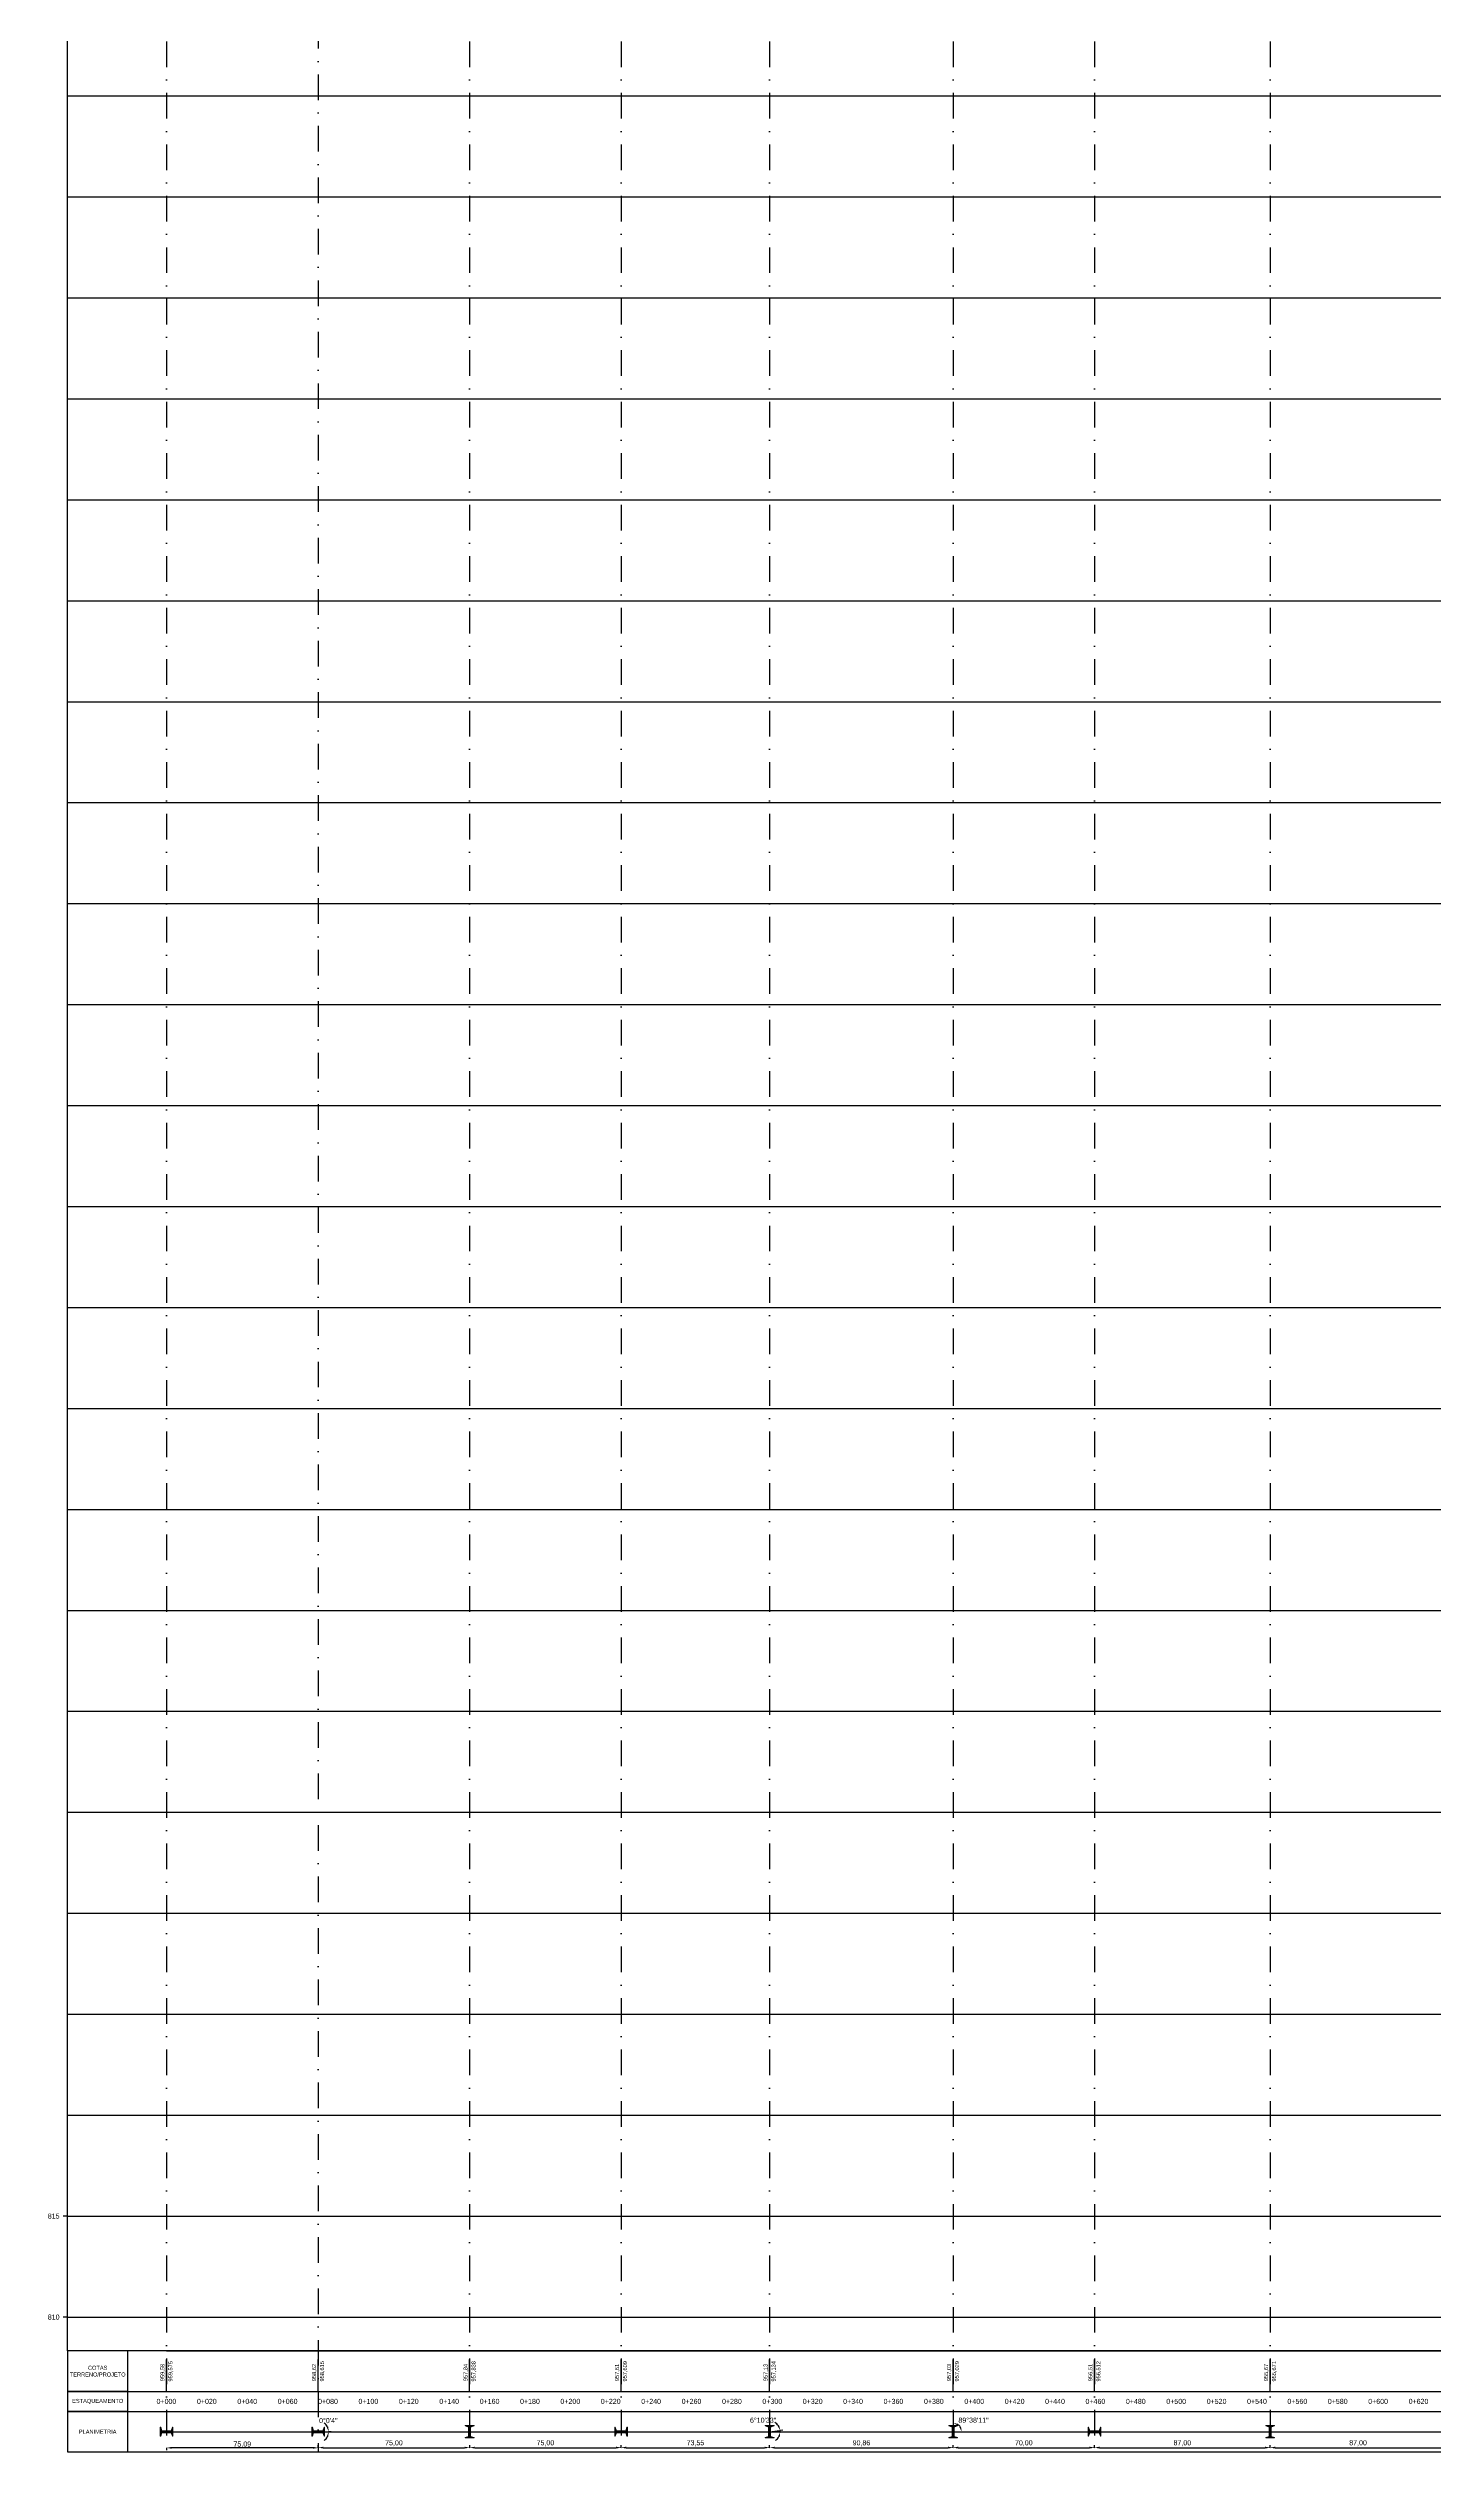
# Model space of a CAD drawing. Header units: metres. Extents: x -121 to 9872, y 3505 to 10721.
# Drawn here: x -40 to 646, y 5510 to 6701 of the extents above; entities that cross this region are included whole.
import ezdxf
from ezdxf.enums import TextEntityAlignment as Align

# ---------------------------------------------------------------- set-up
doc = ezdxf.new("R2010")
doc.units = ezdxf.units.M
doc.set_wipeout_variables(frame=1)
doc.header["$PDMODE"] = 2
doc.linetypes.add('DASHDOT', pattern=[25.4, 12.7, -6.35, 0, -6.35])
for name, color, linetype in [('EsquemáticoAlinhamento', 7, 'Continuous'), ('GRID', 253, 'Continuous'), ('Modelo_CotaTerreno_Perfil', 7, 'Continuous'), ('Perfil - Caixa', 251, 'Continuous'), ('Perfil - Texto Estaca', 7, 'Continuous'), ('Perfil - Texto Geral', 7, 'Continuous'), ('Poste', 7, 'Continuous'), ('Poste Perfil', 251, 'Continuous'), ('Vertice', 8, 'Continuous')]:
    doc.layers.add(name, color=color, linetype=linetype)
doc.styles.add('Arial', font='arial.ttf')
doc.styles.add('R80', font='arial.ttf', dxfattribs={"height": 2})
doc.styles.get("Standard").update_dxf_attribs({"font": 'arial.ttf'})
doc.dimstyles.new('ISO-25', dxfattribs={"dimtxt": 2.5, "dimasz": 2.5, "dimexe": 1.25, "dimexo": 0.625, "dimtad": 1, "dimzin": 1, "dimtxsty": 'Standard', "dimcen": 2.5, "dimaunit": 1, "dimadec": 3, "dimazin": 3, "dimtfac": 1, "dimtmove": 0, "dimatfit": 3, "dimfxlon": 1, "dimarcsym": 0})

# ---------------------------------------------------------------- blocks, each defined once
blk = doc.blocks.new('PosteBloco')
at = {"lineweight": 0}
blk.add_lwpolyline([(-2.3, 0.5), (-2.9, 2.2), (-3.1, 2.2), (-3.1, -2.2), (-2.9, -2.2), (-2.3, -0.5), (2.3, -0.5), (2.9, -2.2), (3.1, -2.2), (3.1, 2.2), (2.9, 2.2), (2.3, 0.5)], close=True, dxfattribs=at)
blk.add_wipeout([(-2.3, 0.5), (-2.9, 2.2), (-3.1, 2.2), (-3.1, -2.2), (-2.9, -2.2), (-2.3, -0.5), (2.3, -0.5), (2.9, -2.2), (3.1, -2.2), (3.1, 2.2), (2.9, 2.2), (2.3, 0.5)]).dxf.layer = 'Poste'
at = {"layer": 'Poste Perfil'}
h = blk.add_hatch(color=256, dxfattribs=at)
h.dxf.hatch_style = 1
h.paths.add_polyline_path([(-2.3, 0.5), (-2.9, 2.2), (-3.1, 2.2), (-3.1, -2.2), (-2.9, -2.2), (-2.3, -0.5), (2.3, -0.5), (2.9, -2.2), (3.1, -2.2), (3.1, 2.2), (2.9, 2.2), (2.3, 0.5)])
at = {"color": 251, "lineweight": 0}
blk.add_circle((0, 0), 0.182, dxfattribs=at)
blk = doc.blocks.new('EsquematicoPlantaGaveta')
at = {"rotation": 269.9999999999131}
blk.add_blockref('PosteBloco', (0, 0), dxfattribs=at)
blk = doc.blocks.new('EsquematicoPlantaTopo')
at = {"layer": 'Poste Perfil'}
blk.add_blockref('PosteBloco', (0, 0), dxfattribs=at)
blk = doc.blocks.new('*D419')
at = {"layer": 'Defpoints', "color": 0, "transparency": 16777216}
for p in [(18.8, 5520.2), (93.9, 5520.2), (98.9, 5520.2), (99.1, 5520.2), (7744.2, 5520.2)]:
    blk.add_point(p, dxfattribs=at)
at = {"layer": 'Vertice', "color": 1, "lineweight": -2, "transparency": 16777216}
blk.add_line((100.3, 5520.2), (99.1, 5520.2), dxfattribs=at)
for start, end in [(27.8953, 55.7907), (304.2082, 332.1035), (359.9989, 360)]:
    blk.add_arc((93.9, 5520.2), 5.19, start, end, dxfattribs=at)
at = {"layer": 'Vertice', "color": 1, "transparency": 16777216}
for points in [[(98.9, 5522.7), (98.1, 5522.5), (99.1, 5520.2)], [(98.1, 5517.9), (98.9, 5517.7), (99.1, 5520.2)]]:
    blk.add_solid(points, dxfattribs=at)
at = {"layer": 'Vertice', "color": 0, "transparency": 16777216, "insert": (98.9, 5525.7), "char_height": 2.5, "attachment_point": 5}
blk.add_mtext('0°0\'4"', dxfattribs=at)
blk = doc.blocks.new('*D420')
at = {"layer": 'Defpoints', "color": 0, "transparency": 16777216}
for p in [(18.8, 5520.2), (317.4, 5520.2), (322.4, 5520.7), (322.7, 5520.4), (7744.2, 5520.2)]:
    blk.add_point(p, dxfattribs=at)
at = {"layer": 'Vertice', "color": 1, "lineweight": -2, "transparency": 16777216}
blk.add_line((323.9, 5520.9), (322.7, 5520.8), dxfattribs=at)
for start, end in [(33.6623, 61.1489), (305.027, 332.5135), (360, 6.1758)]:
    blk.add_arc((317.4, 5520.2), 5.26, start, end, dxfattribs=at)
at = {"layer": 'Vertice', "color": 1, "transparency": 16777216}
for points in [[(322.2, 5523.3), (321.4, 5523), (322.7, 5520.8)], [(321.7, 5517.9), (322.5, 5517.7), (322.7, 5520.2)]]:
    blk.add_solid(points, dxfattribs=at)
at = {"layer": 'Vertice', "color": 0, "transparency": 16777216, "insert": (314.2, 5525.9), "char_height": 2.5, "attachment_point": 5}
blk.add_mtext('6°10\'33"', dxfattribs=at)
blk = doc.blocks.new('*D421')
at = {"layer": 'Defpoints', "color": 0, "transparency": 16777216}
for p in [(408.3, 5525.2), (410.5, 5523.9), (18.8, 5520.2), (408.3, 5520.2), (7744.2, 5520.2)]:
    blk.add_point(p, dxfattribs=at)
at = {"layer": 'Vertice', "color": 1, "lineweight": -2, "transparency": 16777216}
blk.add_arc((408.3, 5520.2), 4.27, 34.0786, 55.5578, dxfattribs=at)
at = {"layer": 'Vertice', "color": 1, "transparency": 16777216}
for points in [[(410.6, 5523.3), (410.8, 5524.1), (408.3, 5524.5)], [(412.2, 5522.7), (411.4, 5522.5), (412.6, 5520.2)]]:
    blk.add_solid(points, dxfattribs=at)
at = {"layer": 'Vertice', "color": 0, "transparency": 16777216, "insert": (418.4, 5525.9), "char_height": 2.5, "attachment_point": 5}
blk.add_mtext('89°38\'11"', dxfattribs=at)
blk = doc.blocks.new('*D422')
at = {"layer": 'Defpoints', "color": 0, "transparency": 16777216}
for p in [(18.8, 5520.2), (1069.4, 5520.2), (1074.7, 5520.2), (1074.7, 5520.2), (7744.2, 5520.2)]:
    blk.add_point(p, dxfattribs=at)
at = {"layer": 'Vertice', "color": 1, "lineweight": -2, "transparency": 16777216}
for start, end in [(27.3936, 54.7536), (305.28, 332.64), (360, 0.0336)]:
    blk.add_arc((1069.4, 5520.2), 5.29, start, end, dxfattribs=at)
at = {"layer": 'Vertice', "color": 1, "transparency": 16777216}
for points in [[(1074.5, 5522.7), (1073.7, 5522.5), (1074.7, 5520.2)], [(1073.7, 5517.9), (1074.5, 5517.7), (1074.7, 5520.2)]]:
    blk.add_solid(points, dxfattribs=at)
at = {"layer": 'Vertice', "color": 0, "transparency": 16777216, "insert": (1074.7, 5526.5), "char_height": 2.5, "attachment_point": 5}
blk.add_mtext('0°2\'1"', dxfattribs=at)
blk = doc.blocks.new('*D423')
at = {"layer": 'Defpoints', "color": 0, "transparency": 16777216}
for p in [(18.8, 5520.2), (1730.4, 5520.2), (1735.2, 5519), (1736, 5519.3), (7744.2, 5520.2)]:
    blk.add_point(p, dxfattribs=at)
at = {"layer": 'Vertice', "color": 1, "lineweight": -2, "transparency": 16777216}
blk.add_line((1735.9, 5518.8), (1737.1, 5518.5), dxfattribs=at)
for start, end in [(25.6098, 51.2196), (294.4993, 320.1091), (345.7189, 360)]:
    blk.add_arc((1730.4, 5520.2), 5.64, start, end, dxfattribs=at)
at = {"layer": 'Vertice', "color": 1, "transparency": 16777216}
for points in [[(1734.4, 5516.8), (1735.1, 5516.4), (1735.9, 5518.8)], [(1735.9, 5522.7), (1735.1, 5522.6), (1736, 5520.2)]]:
    blk.add_solid(points, dxfattribs=at)
at = {"layer": 'Vertice', "color": 0, "transparency": 16777216, "insert": (1735.6, 5526.2), "char_height": 2.5, "attachment_point": 5}
blk.add_mtext('14°16\'52"', dxfattribs=at)
blk = doc.blocks.new('*D424')
at = {"layer": 'Defpoints', "color": 0, "transparency": 16777216}
for p in [(18.8, 5520.2), (2179.2, 5520.2), (2184.2, 5520.2), (2184.2, 5520.2), (7744.2, 5520.2)]:
    blk.add_point(p, dxfattribs=at)
at = {"layer": 'Vertice', "color": 1, "lineweight": -2, "transparency": 16777216}
for start, end in [(28.9784, 57.9567), (302.0425, 331.0208), (359.9992, 360)]:
    blk.add_arc((2179.2, 5520.2), 5, start, end, dxfattribs=at)
at = {"layer": 'Vertice', "color": 1, "transparency": 16777216}
for points in [[(2183.9, 5522.7), (2183.1, 5522.5), (2184.2, 5520.2)], [(2183.1, 5517.9), (2183.9, 5517.7), (2184.2, 5520.2)]]:
    blk.add_solid(points, dxfattribs=at)
at = {"layer": 'Vertice', "color": 0, "transparency": 16777216, "insert": (2183.9, 5526.6), "char_height": 2.5, "attachment_point": 5}
blk.add_mtext('0°0\'3"', dxfattribs=at)
blk = doc.blocks.new('*D425')
at = {"layer": 'Defpoints', "color": 0, "transparency": 16777216}
for p in [(18.8, 5520.2), (2756.3, 5520.2), (2761.3, 5520.7), (2761.3, 5520.4), (7744.2, 5520.2)]:
    blk.add_point(p, dxfattribs=at)
at = {"layer": 'Vertice', "color": 1, "lineweight": -2, "transparency": 16777216}
for start, end in [(34.6141, 63.6901), (301.848, 330.924), (360, 5.5381)]:
    blk.add_arc((2756.3, 5520.2), 4.98, start, end, dxfattribs=at)
at = {"layer": 'Vertice', "color": 1, "transparency": 16777216}
for points in [[(2760.8, 5523.2), (2760, 5522.9), (2761.3, 5520.7)], [(2760.3, 5517.9), (2761.1, 5517.7), (2761.3, 5520.2)]]:
    blk.add_solid(points, dxfattribs=at)
at = {"layer": 'Vertice', "color": 0, "transparency": 16777216, "insert": (2762.3, 5526.5), "char_height": 2.5, "attachment_point": 5}
blk.add_mtext('5°32\'17"', dxfattribs=at)
blk = doc.blocks.new('*D426')
at = {"layer": 'Defpoints', "color": 0, "transparency": 16777216}
for p in [(18.8, 5520.2), (3042.3, 5520.2), (3047.3, 5520.6), (3047.3, 5520.3), (7744.2, 5520.2)]:
    blk.add_point(p, dxfattribs=at)
at = {"layer": 'Vertice', "color": 1, "lineweight": -2, "transparency": 16777216}
for start, end in [(33.264, 62.3805), (301.767, 330.8835), (360, 4.1475)]:
    blk.add_arc((3042.3, 5520.2), 4.97, start, end, dxfattribs=at)
at = {"layer": 'Vertice', "color": 1, "transparency": 16777216}
for points in [[(3046.8, 5523.1), (3046, 5522.8), (3047.2, 5520.6)], [(3046.2, 5517.9), (3047, 5517.7), (3047.3, 5520.2)]]:
    blk.add_solid(points, dxfattribs=at)
at = {"layer": 'Vertice', "color": 0, "transparency": 16777216, "insert": (3047.1, 5525.7), "char_height": 2.5, "attachment_point": 5}
blk.add_mtext('4°8\'51"', dxfattribs=at)
blk = doc.blocks.new('*D427')
at = {"layer": 'Defpoints', "color": 0, "transparency": 16777216}
for p in [(18.8, 5520.2), (4017.5, 5520.2), (4021.8, 5517.6), (4022, 5518.5), (7744.2, 5520.2)]:
    blk.add_point(p, dxfattribs=at)
at = {"layer": 'Vertice', "color": 1, "lineweight": -2, "transparency": 16777216}
for start, end in [(30.3137, 60.6275), (268.1059, 298.4196), (328.7333, 360)]:
    blk.add_arc((4017.5, 5520.2), 4.78, start, end, dxfattribs=at)
at = {"layer": 'Vertice', "color": 1, "transparency": 16777216}
for points in [[(4019.5, 5516.3), (4020.1, 5515.7), (4021.6, 5517.7)], [(4022, 5522.7), (4021.2, 5522.5), (4022.3, 5520.2)]]:
    blk.add_solid(points, dxfattribs=at)
at = {"layer": 'Vertice', "color": 0, "transparency": 16777216, "insert": (4024.1, 5526.7), "char_height": 2.5, "attachment_point": 5}
blk.add_mtext('31°16\'0"', dxfattribs=at)
blk = doc.blocks.new('*D428')
at = {"layer": 'Defpoints', "color": 0, "transparency": 16777216}
for p in [(18.8, 5520.2), (4504, 5520.2), (4509, 5520.1), (4509, 5520), (7744.2, 5520.2)]:
    blk.add_point(p, dxfattribs=at)
at = {"layer": 'Vertice', "color": 1, "lineweight": -2, "transparency": 16777216}
for start, end in [(28.9692, 57.9384), (299.9897, 328.9589), (357.9281, 360)]:
    blk.add_arc((4504, 5520.2), 5, start, end, dxfattribs=at)
at = {"layer": 'Vertice', "color": 1, "transparency": 16777216}
for points in [[(4507.8, 5517.7), (4508.6, 5517.5), (4509, 5520)], [(4508.7, 5522.7), (4507.9, 5522.5), (4509, 5520.2)]]:
    blk.add_solid(points, dxfattribs=at)
at = {"layer": 'Vertice', "color": 0, "transparency": 16777216, "insert": (4509.8, 5526.6), "char_height": 2.5, "attachment_point": 5}
blk.add_mtext('2°4\'19"', dxfattribs=at)
blk = doc.blocks.new('*D429')
at = {"layer": 'Defpoints', "color": 0, "transparency": 16777216}
for p in [(18.8, 5520.2), (5017.8, 5520.2), (5022.8, 5520.2), (5022.8, 5520.2), (7744.2, 5520.2)]:
    blk.add_point(p, dxfattribs=at)
at = {"layer": 'Vertice', "color": 1, "lineweight": -2, "transparency": 16777216}
for start, end in [(28.9817, 57.9634), (302.0349, 331.0166), (359.9983, 360)]:
    blk.add_arc((5017.8, 5520.2), 5, start, end, dxfattribs=at)
at = {"layer": 'Vertice', "color": 1, "transparency": 16777216}
for points in [[(5022.5, 5522.7), (5021.7, 5522.5), (5022.8, 5520.2)], [(5021.7, 5517.9), (5022.5, 5517.7), (5022.8, 5520.2)]]:
    blk.add_solid(points, dxfattribs=at)
at = {"layer": 'Vertice', "color": 0, "transparency": 16777216, "insert": (5022.7, 5526.2), "char_height": 2.5, "attachment_point": 5}
blk.add_mtext('0°0\'6"', dxfattribs=at)
blk = doc.blocks.new('*D430')
at = {"layer": 'Defpoints', "color": 0, "transparency": 16777216}
for p in [(18.8, 5520.2), (5531.6, 5520.2), (5536.3, 5519.2), (5536.3, 5518.7), (7744.2, 5520.2)]:
    blk.add_point(p, dxfattribs=at)
at = {"layer": 'Vertice', "color": 1, "lineweight": -2, "transparency": 16777216}
for start, end in [(29.6649, 59.3298), (283.5899, 313.2548), (342.9197, 360)]:
    blk.add_arc((5531.6, 5520.2), 4.88, start, end, dxfattribs=at)
at = {"layer": 'Vertice', "color": 1, "transparency": 16777216}
for points in [[(5534.5, 5516.9), (5535.3, 5516.4), (5536.2, 5518.8)], [(5536.2, 5522.7), (5535.4, 5522.5), (5536.4, 5520.2)]]:
    blk.add_solid(points, dxfattribs=at)
at = {"layer": 'Vertice', "color": 0, "transparency": 16777216, "insert": (5538.4, 5526.2), "char_height": 2.5, "attachment_point": 5}
blk.add_mtext('17°4\'49"', dxfattribs=at)
blk = doc.blocks.new('*D431')
at = {"layer": 'Defpoints', "color": 0, "transparency": 16777216}
for p in [(18.8, 5520.2), (6119, 5520.2), (6123.6, 5522.2), (6123.9, 5520.9), (7744.2, 5520.2)]:
    blk.add_point(p, dxfattribs=at)
at = {"layer": 'Vertice', "color": 1, "lineweight": -2, "transparency": 16777216}
for start, end in [(52.2664, 81.5809), (301.371, 330.6855), (360, 22.9519)]:
    blk.add_arc((6119, 5520.2), 4.94, start, end, dxfattribs=at)
at = {"layer": 'Vertice', "color": 1, "transparency": 16777216}
for points in [[(6122.3, 5524.4), (6121.7, 5523.9), (6123.5, 5522.1)], [(6122.9, 5517.9), (6123.7, 5517.7), (6123.9, 5520.2)]]:
    blk.add_solid(points, dxfattribs=at)
at = {"layer": 'Vertice', "color": 0, "transparency": 16777216, "insert": (6126.1, 5526.8), "char_height": 2.5, "attachment_point": 5}
blk.add_mtext('22°57\'7"', dxfattribs=at)
blk = doc.blocks.new('*D432')
at = {"layer": 'Defpoints', "color": 0, "transparency": 16777216}
for p in [(6649.9, 5525.2), (6652.4, 5524.6), (18.8, 5520.2), (6649.9, 5520.2), (7744.2, 5520.2)]:
    blk.add_point(p, dxfattribs=at)
at = {"layer": 'Vertice', "color": 1, "lineweight": -2, "transparency": 16777216}
blk.add_line((6649.9, 5526.5), (6649.9, 5525.2), dxfattribs=at)
blk.add_arc((6649.9, 5520.2), 5.02, 28.8541, 61.1456, dxfattribs=at)
at = {"layer": 'Vertice', "color": 1, "transparency": 16777216}
for points in [[(6652.2, 5524.2), (6652.5, 5525), (6649.9, 5525.2)], [(6654.7, 5522.7), (6653.9, 5522.5), (6654.9, 5520.2)]]:
    blk.add_solid(points, dxfattribs=at)
at = {"layer": 'Vertice', "color": 0, "transparency": 16777216, "insert": (6658.6, 5527.6), "char_height": 2.5, "attachment_point": 5}
blk.add_mtext('89°59\'59"', dxfattribs=at)
blk = doc.blocks.new('*D433')
at = {"layer": 'Defpoints', "color": 0, "transparency": 16777216}
for p in [(18.8, 5520.2), (7509.5, 5520.2), (7511.6, 5515.7), (7512.8, 5517.2), (7744.2, 5520.2)]:
    blk.add_point(p, dxfattribs=at)
at = {"layer": 'Vertice', "color": 1, "lineweight": -2, "transparency": 16777216}
for start, end in [(32.403, 64.806), (230.7393, 263.1423), (295.5453, 360)]:
    blk.add_arc((7509.5, 5520.2), 4.48, start, end, dxfattribs=at)
at = {"layer": 'Vertice', "color": 1, "transparency": 16777216}
for points in [[(7508.9, 5516.2), (7509, 5515.3), (7511.4, 5516.2)], [(7513.7, 5522.7), (7512.9, 5522.5), (7514, 5520.2)]]:
    blk.add_solid(points, dxfattribs=at)
at = {"layer": 'Vertice', "color": 0, "transparency": 16777216, "insert": (7514.6, 5525.7), "char_height": 2.5, "attachment_point": 5}
blk.add_mtext('64°27\'17"', dxfattribs=at)
blk = doc.blocks.new('*D438')
at = {"color": 0, "lineweight": -2, "transparency": 16777216}
for p, q in [((93.9, 5512.3), (93.9, 5513.6)), ((96.4, 5512.3), (166.4, 5512.3)), ((168.9, 5512.3), (168.9, 5513.6))]:
    blk.add_line(p, q, dxfattribs=at)
at = {"color": 0, "transparency": 16777216}
for points in [[(96.4, 5512.8), (96.4, 5511.9), (93.9, 5512.3)], [(166.4, 5512.8), (166.4, 5511.9), (168.9, 5512.3)]]:
    blk.add_solid(points, dxfattribs=at)
at = {"layer": 'Defpoints', "color": 0, "transparency": 16777216}
for p in [(93.9, 5512.3), (168.9, 5512.3), (168.9, 5512.3)]:
    blk.add_point(p, dxfattribs=at)
at = {"color": 0, "transparency": 16777216, "insert": (131.4, 5514.5), "char_height": 2.5, "attachment_point": 5}
blk.add_mtext('75,00', dxfattribs=at)
blk = doc.blocks.new('*D439')
at = {"color": 0, "lineweight": -2, "transparency": 16777216}
for p, q in [((168.9, 5512.3), (168.9, 5513.6)), ((171.4, 5512.3), (241.4, 5512.3)), ((243.9, 5512.3), (243.9, 5513.6))]:
    blk.add_line(p, q, dxfattribs=at)
at = {"color": 0, "transparency": 16777216}
for points in [[(171.4, 5512.8), (171.4, 5511.9), (168.9, 5512.3)], [(241.4, 5512.8), (241.4, 5511.9), (243.9, 5512.3)]]:
    blk.add_solid(points, dxfattribs=at)
at = {"layer": 'Defpoints', "color": 0, "transparency": 16777216}
for p in [(168.9, 5512.3), (243.9, 5512.3), (243.9, 5512.3)]:
    blk.add_point(p, dxfattribs=at)
at = {"color": 0, "transparency": 16777216, "insert": (206.4, 5514.5), "char_height": 2.5, "attachment_point": 5}
blk.add_mtext('75,00', dxfattribs=at)
blk = doc.blocks.new('*D440')
at = {"color": 0, "lineweight": -2, "transparency": 16777216}
for p, q in [((243.9, 5512.3), (243.9, 5513.6)), ((246.4, 5512.3), (314.9, 5512.3)), ((317.4, 5512.3), (317.4, 5513.6))]:
    blk.add_line(p, q, dxfattribs=at)
at = {"color": 0, "transparency": 16777216}
for points in [[(246.4, 5512.8), (246.4, 5511.9), (243.9, 5512.3)], [(314.9, 5512.8), (314.9, 5511.9), (317.4, 5512.3)]]:
    blk.add_solid(points, dxfattribs=at)
at = {"layer": 'Defpoints', "color": 0, "transparency": 16777216}
for p in [(243.9, 5512.3), (317.4, 5512.3), (317.4, 5512.3)]:
    blk.add_point(p, dxfattribs=at)
at = {"color": 0, "transparency": 16777216, "insert": (280.7, 5514.5), "char_height": 2.5, "attachment_point": 5}
blk.add_mtext('73,55', dxfattribs=at)
blk = doc.blocks.new('*D441')
at = {"color": 0, "lineweight": -2, "transparency": 16777216}
for p, q in [((317.4, 5512.3), (317.4, 5513.6)), ((319.9, 5512.3), (405.8, 5512.3)), ((408.3, 5512.3), (408.3, 5513.6))]:
    blk.add_line(p, q, dxfattribs=at)
at = {"color": 0, "transparency": 16777216}
for points in [[(319.9, 5512.8), (319.9, 5511.9), (317.4, 5512.3)], [(405.8, 5512.8), (405.8, 5511.9), (408.3, 5512.3)]]:
    blk.add_solid(points, dxfattribs=at)
at = {"layer": 'Defpoints', "color": 0, "transparency": 16777216}
for p in [(317.4, 5512.3), (408.3, 5512.3), (408.3, 5512.3)]:
    blk.add_point(p, dxfattribs=at)
at = {"color": 0, "transparency": 16777216, "insert": (362.9, 5514.5), "char_height": 2.5, "attachment_point": 5}
blk.add_mtext('90,86', dxfattribs=at)
blk = doc.blocks.new('*D442')
at = {"color": 0, "lineweight": -2, "transparency": 16777216}
for p, q in [((408.3, 5512.3), (408.3, 5513.6)), ((410.8, 5512.3), (475.8, 5512.3)), ((478.3, 5512.3), (478.3, 5513.6))]:
    blk.add_line(p, q, dxfattribs=at)
at = {"color": 0, "transparency": 16777216}
for points in [[(410.8, 5512.8), (410.8, 5511.9), (408.3, 5512.3)], [(475.8, 5512.8), (475.8, 5511.9), (478.3, 5512.3)]]:
    blk.add_solid(points, dxfattribs=at)
at = {"layer": 'Defpoints', "color": 0, "transparency": 16777216}
for p in [(408.3, 5512.3), (478.3, 5512.3), (478.3, 5512.3)]:
    blk.add_point(p, dxfattribs=at)
at = {"color": 0, "transparency": 16777216, "insert": (443.3, 5514.5), "char_height": 2.5, "attachment_point": 5}
blk.add_mtext('70,00', dxfattribs=at)
blk = doc.blocks.new('*D443')
at = {"color": 0, "lineweight": -2, "transparency": 16777216}
for p, q in [((478.3, 5512.3), (478.3, 5513.6)), ((480.8, 5512.3), (562.8, 5512.3)), ((565.3, 5512.3), (565.3, 5513.6))]:
    blk.add_line(p, q, dxfattribs=at)
at = {"color": 0, "transparency": 16777216}
for points in [[(480.8, 5512.8), (480.8, 5511.9), (478.3, 5512.3)], [(562.8, 5512.8), (562.8, 5511.9), (565.3, 5512.3)]]:
    blk.add_solid(points, dxfattribs=at)
at = {"layer": 'Defpoints', "color": 0, "transparency": 16777216}
for p in [(478.3, 5512.3), (565.3, 5512.3), (565.3, 5512.3)]:
    blk.add_point(p, dxfattribs=at)
at = {"color": 0, "transparency": 16777216, "insert": (521.8, 5514.5), "char_height": 2.5, "attachment_point": 5}
blk.add_mtext('87,00', dxfattribs=at)
blk = doc.blocks.new('*D444')
at = {"color": 0, "lineweight": -2, "transparency": 16777216}
for p, q in [((565.3, 5512.3), (565.3, 5513.6)), ((567.8, 5512.3), (649.8, 5512.3)), ((652.3, 5512.3), (652.3, 5513.6))]:
    blk.add_line(p, q, dxfattribs=at)
at = {"color": 0, "transparency": 16777216}
for points in [[(567.8, 5512.8), (567.8, 5511.9), (565.3, 5512.3)], [(649.8, 5512.8), (649.8, 5511.9), (652.3, 5512.3)]]:
    blk.add_solid(points, dxfattribs=at)
at = {"layer": 'Defpoints', "color": 0, "transparency": 16777216}
for p in [(565.3, 5512.3), (652.3, 5512.3), (652.3, 5512.3)]:
    blk.add_point(p, dxfattribs=at)
at = {"color": 0, "transparency": 16777216, "insert": (608.8, 5514.5), "char_height": 2.5, "attachment_point": 5}
blk.add_mtext('87,00', dxfattribs=at)
blk = doc.blocks.new('*D526')
at = {"color": 0, "lineweight": -2, "transparency": 16777216}
for p, q in [((18.8, 5512.2), (18.8, 5511)), ((91.4, 5512.2), (21.3, 5512.2)), ((93.9, 5512.2), (93.9, 5511))]:
    blk.add_line(p, q, dxfattribs=at)
at = {"color": 0, "transparency": 16777216}
for points in [[(21.3, 5512.7), (21.3, 5511.8), (18.8, 5512.2)], [(91.4, 5512.7), (91.4, 5511.8), (93.9, 5512.2)]]:
    blk.add_solid(points, dxfattribs=at)
at = {"layer": 'Defpoints', "color": 0, "transparency": 16777216}
for p in [(18.8, 5512.3), (18.8, 5512.2), (93.9, 5512.3)]:
    blk.add_point(p, dxfattribs=at)
at = {"color": 0, "transparency": 16777216, "insert": (56.3, 5514.1), "char_height": 2.5, "attachment_point": 5}
blk.add_mtext('75.09', dxfattribs=at)

msp = doc.modelspace()

# ---------------------------------------------------------------- linework, layer by layer
at = {"layer": 'GRID', "linetype": 'DASHDOT'}
for p, q in [((18.802, 7876.973), (18.802, 5510.205)), ((168.891, 7876.973), (168.891, 5510.205)), ((243.891, 7876.973), (243.891, 5510.205)), ((317.443, 7876.973), (317.443, 5510.205)), ((408.303, 7876.973), (408.303, 5510.205)), ((478.303, 7876.973), (478.303, 5510.205)), ((565.303, 7876.973), (565.303, 5510.205)), ((93.891, 7172.123), (93.891, 5510.205))]:
    msp.add_line(p, q, dxfattribs=at)
at = {"layer": 'GRID'}
for points in [[(-30.298, 5560.205), (-30.298, 7876.973), (7827.812, 7876.973), (7827.812, 5560.205), (-30.298, 5560.205)], [(-30.298, 5560.205), (-30.298, 7876.973)], [(-30.298, 6676.973), (7827.812, 6676.973)], [(-30.298, 6626.973), (7827.812, 6626.973)], [(-30.298, 6576.973), (7827.812, 6576.973)], [(-30.298, 6526.973), (7827.812, 6526.973)], [(-30.298, 6476.973), (7827.812, 6476.973)], [(-30.298, 6426.973), (7827.812, 6426.973)], [(-30.298, 6376.973), (7827.812, 6376.973)], [(-30.298, 6326.973), (7827.812, 6326.973)], [(-30.298, 6276.973), (7827.812, 6276.973)], [(-30.298, 6226.973), (7827.812, 6226.973)], [(-30.298, 6176.973), (7827.812, 6176.973)], [(-30.298, 6076.973), (7827.812, 6076.973)], [(-30.298, 6026.973), (7827.812, 6026.973)], [(-30.298, 5976.973), (7827.812, 5976.973)], [(-30.298, 5926.973), (7827.812, 5926.973)], [(-30.298, 5876.973), (7827.812, 5876.973)], [(-30.298, 5826.973), (7827.812, 5826.973)], [(-30.298, 5776.973), (7827.812, 5776.973)], [(-30.298, 5726.973), (7827.812, 5726.973)], [(-30.298, 5676.973), (7827.812, 5676.973)], [(-30.298, 5626.973), (7827.812, 5626.973)], [(-30.298, 5576.973), (7827.812, 5576.973)]]:
    msp.add_lwpolyline(points, dxfattribs=at)
at = {"layer": 'Modelo_CotaTerreno_Perfil'}
for points in [[(18.802, 5540.205), (18.802, 5555.964)], [(93.891, 5540.205), (93.891, 5555.964)], [(168.891, 5540.205), (168.891, 5555.964)], [(243.891, 5540.205), (243.891, 5555.964)], [(317.443, 5540.205), (317.443, 5555.964)], [(408.303, 5540.205), (408.303, 5555.964)], [(478.303, 5540.205), (478.303, 5555.964)], [(565.303, 5540.205), (565.303, 5555.964)]]:
    msp.add_lwpolyline(points, dxfattribs=at)
at = {"layer": 'Perfil - Caixa'}
for p, q in [((17.759, 5626.973), (18.802, 5626.973)), ((18.802, 5626.973), (19.759, 5626.973)), ((17.759, 5576.973), (18.802, 5576.973)), ((18.802, 5576.973), (19.759, 5576.973))]:
    msp.add_line(p, q, dxfattribs=at)
for points in [[(-30.298, 6126.973), (7827.812, 6126.973)], [(-30.298, 5626.973), (-32.418, 5626.973)], [(-30.298, 5576.973), (-32.418, 5576.973)], [(-30.298, 5576.973), (7827.812, 5576.973)], [(18.802, 5560.205), (7827.812, 5560.205)], [(-30.298, 5540.205), (7827.812, 5540.205)], [(-30.298, 5530.205), (7827.812, 5530.205)], [(-30.298, 5510.205), (7827.812, 5510.205)]]:
    msp.add_lwpolyline(points, dxfattribs=at)
for points in [[(-0.298, 5540.205), (-0.298, 5560.205), (-30.298, 5560.205), (-30.298, 5540.205)], [(-0.298, 5530.205), (-0.298, 5540.205), (-30.298, 5540.205), (-30.298, 5530.205)]]:
    msp.add_3dface(points, dxfattribs=at)
at = {"layer": 'Perfil - Caixa', "linetype": 'ByBlock', "lineweight": -2}
msp.add_3dface([(-0.298, 5510.205), (-0.298, 5530.205), (-30.298, 5530.205), (-30.298, 5510.205)], dxfattribs=at)

# ---------------------------------------------------------------- texts
at = {"layer": 'Modelo_CotaTerreno_Perfil'}
for s, p in [('959,58', (16.759, 5545.258)), ('959,575', (20.716, 5545.08)), ('958,62', (91.848, 5545.258)), ('958,615', (95.805, 5545.08)), ('957,84', (166.848, 5545.258)), ('957,838', (170.805, 5545.08)), ('957,61', (241.848, 5545.258)), ('957,609', (245.805, 5545.08)), ('957,13', (315.4, 5545.258)), ('957,134', (319.357, 5545.08)), ('957,03', (406.26, 5545.258)), ('957,029', (410.217, 5545.08)), ('956,51', (476.26, 5545.258)), ('956,512', (480.217, 5545.08)), ('955,67', (563.26, 5545.258)), ('955,671', (567.217, 5545.08))]:
    msp.add_text(s, height=2, rotation=90.00021, dxfattribs=at).set_placement(p, align=Align.MIDDLE_LEFT)
at = {"layer": 'Perfil - Texto Estaca', "linetype": 'ByBlock', "char_height": 2.5, "attachment_point": 8, "style": 'R80'}
for s, insert in [('{\\fArial|b0|i0|c0|p34;\\C7;0+000}', (18.748, 5533.955)), ('{\\fArial|b0|i0|c0|p34;\\C7;0+020}', (38.748, 5533.955)), ('{\\fArial|b0|i0|c0|p34;\\C7;0+040}', (58.748, 5533.955)), ('{\\fArial|b0|i0|c0|p34;\\C7;0+060}', (78.748, 5533.955)), ('{\\fArial|b0|i0|c0|p34;\\C7;0+080}', (98.748, 5533.955)), ('{\\fArial|b0|i0|c0|p34;\\C7;0+100}', (118.748, 5533.955)), ('{\\fArial|b0|i0|c0|p34;\\C7;0+120}', (138.748, 5533.955)), ('{\\fArial|b0|i0|c0|p34;\\C7;0+140}', (158.748, 5533.955)), ('{\\fArial|b0|i0|c0|p34;\\C7;0+160}', (178.748, 5533.955)), ('{\\fArial|b0|i0|c0|p34;\\C7;0+180}', (198.748, 5533.955)), ('{\\fArial|b0|i0|c0|p34;\\C7;0+200}', (218.748, 5533.955)), ('{\\fArial|b0|i0|c0|p34;\\C7;0+220}', (238.748, 5533.955)), ('{\\fArial|b0|i0|c0|p34;\\C7;0+240}', (258.748, 5533.955)), ('{\\fArial|b0|i0|c0|p34;\\C7;0+260}', (278.748, 5533.955)), ('{\\fArial|b0|i0|c0|p34;\\C7;0+280}', (298.748, 5533.955)), ('{\\fArial|b0|i0|c0|p34;\\C7;0+300}', (318.748, 5533.955)), ('{\\fArial|b0|i0|c0|p34;\\C7;0+320}', (338.748, 5533.955)), ('{\\fArial|b0|i0|c0|p34;\\C7;0+340}', (358.748, 5533.955)), ('{\\fArial|b0|i0|c0|p34;\\C7;0+360}', (378.748, 5533.955)), ('{\\fArial|b0|i0|c0|p34;\\C7;0+380}', (398.748, 5533.955)), ('{\\fArial|b0|i0|c0|p34;\\C7;0+400}', (418.748, 5533.955)), ('{\\fArial|b0|i0|c0|p34;\\C7;0+420}', (438.748, 5533.955)), ('{\\fArial|b0|i0|c0|p34;\\C7;0+440}', (458.748, 5533.955)), ('{\\fArial|b0|i0|c0|p34;\\C7;0+460}', (478.748, 5533.955)), ('{\\fArial|b0|i0|c0|p34;\\C7;0+480}', (498.748, 5533.955)), ('{\\fArial|b0|i0|c0|p34;\\C7;0+500}', (518.748, 5533.955)), ('{\\fArial|b0|i0|c0|p34;\\C7;0+520}', (538.748, 5533.955)), ('{\\fArial|b0|i0|c0|p34;\\C7;0+540}', (558.748, 5533.955)), ('{\\fArial|b0|i0|c0|p34;\\C7;0+560}', (578.748, 5533.955)), ('{\\fArial|b0|i0|c0|p34;\\C7;0+580}', (598.748, 5533.955)), ('{\\fArial|b0|i0|c0|p34;\\C7;0+600}', (618.748, 5533.955)), ('{\\fArial|b0|i0|c0|p34;\\C7;0+620}', (638.748, 5533.955))]:
    msp.add_mtext(s, dxfattribs=dict(at, insert=insert))
at = {"layer": 'Perfil - Texto Geral', "color": 0, "linetype": 'Continuous', "lineweight": -2, "char_height": 2.5, "attachment_point": 6, "style": 'Arial'}
for s, insert in [('815', (-34.187, 5626.973)), ('810', (-34.187, 5576.973))]:
    msp.add_mtext(s, dxfattribs=dict(at, insert=insert))
at = {"layer": 'Perfil - Texto Geral', "linetype": 'ByBlock', "char_height": 2, "attachment_point": 5, "style": 'Arial'}
for s, insert in [('COTAS\\PTERRENO/PROJETO', (-15.298, 5550.205)), ('ESTAQUEAMENTO', (-15.298, 5535.205)), ('PLANIMETRIA', (-15.298, 5520.205))]:
    msp.add_mtext(s, dxfattribs=dict(at, insert=insert))

# ---------------------------------------------------------------- next in the draw order: block references
at = {"layer": 'EsquemáticoAlinhamento'}
for name, p in [('EsquematicoPlantaTopo', (18.802, 5520.205)), ('EsquematicoPlantaTopo', (93.891, 5520.205)), ('EsquematicoPlantaGaveta', (168.891, 5520.205)), ('EsquematicoPlantaTopo', (243.891, 5520.205)), ('EsquematicoPlantaGaveta', (317.443, 5520.205)), ('EsquematicoPlantaGaveta', (408.303, 5520.205)), ('EsquematicoPlantaTopo', (478.303, 5520.205)), ('EsquematicoPlantaGaveta', (565.303, 5520.205))]:
    msp.add_blockref(name, p, dxfattribs=at)

# ---------------------------------------------------------------- next in the draw order: linework, layer by layer
at = {"layer": 'Perfil - Caixa'}
msp.add_lwpolyline([(18.802, 5520.205), (7744.176, 5520.205)], dxfattribs=at)
at = {"layer": 'Vertice'}
for points in [[(93.891, 5520.205), (98.891, 5520.205)], [(317.443, 5520.205), (322.414, 5520.743)]]:
    msp.add_lwpolyline(points, dxfattribs=at)

# ---------------------------------------------------------------- next in the draw order: dimensions: what is measured, and where the dimension line sits
dim = msp.add_linear_dim(base=(18.802, 5512.238), p1=(93.891, 5512.339), p2=(18.802, 5512.339), dimstyle='ISO-25')
dim.commit()
dim.dimension.update_dxf_attribs({"geometry": '*D526', "text_midpoint": (56.347, 5514.139)})
for base, p1, p2, picture, middle in [((168.891, 5512.339), (93.891, 5512.271), (168.891, 5512.339), '*D438', (131.391, 5514.466)), ((243.891, 5512.339), (168.891, 5512.339), (243.891, 5512.339), '*D439', (206.391, 5514.466)), ((317.443, 5512.339), (243.891, 5512.339), (317.443, 5512.339), '*D440', (280.667, 5514.466)), ((408.303, 5512.339), (317.443, 5512.339), (408.303, 5512.339), '*D441', (362.873, 5514.466)), ((478.303, 5512.339), (408.303, 5512.339), (478.303, 5512.339), '*D442', (443.303, 5514.466)), ((565.303, 5512.339), (478.303, 5512.339), (565.303, 5512.339), '*D443', (521.803, 5514.466)), ((652.303, 5512.339), (565.303, 5512.339), (652.303, 5512.339), '*D444', (608.803, 5514.466))]:
    dim = msp.add_linear_dim(base=base, p1=p1, p2=p2, dimstyle='ISO-25', override={"dimtmove": 1})
    dim.commit()
    dim.dimension.update_dxf_attribs({"geometry": picture, "text_midpoint": middle})
at = {"layer": 'Vertice', "color": 7}
for base, line1, line2, picture, middle in [((6652.437, 5524.55), ((6649.928, 5520.205), (6649.928, 5525.205)), ((18.802, 5520.205), (7744.176, 5520.205)), '*D432', (6658.644, 5527.592)), ((6123.8744, 5520.8628), ((18.8023, 5520.2051), (7744.1763, 5520.2051)), ((6118.9783, 5520.2051), (6123.5825, 5522.1549)), '*D431', (6126.0928, 5526.8342)), ((4021.9793, 5518.5039), ((18.8023, 5520.2051), (7744.1763, 5520.2051)), ((4017.5114, 5520.2051), (4021.7852, 5517.61)), '*D427', (4024.1228, 5526.6599)), ((2184.1716, 5520.205), ((18.8023, 5520.2051), (7744.1763, 5520.2051)), ((2179.1716, 5520.2051), (2184.1716, 5520.205)), '*D424', (2183.9321, 5526.5691)), ((4508.9635, 5520.0846), ((18.8023, 5520.2051), (7744.1763, 5520.2051)), ((4503.9673, 5520.2051), (4508.9641, 5520.0243)), '*D428', (4509.7514, 5526.5628)), ((2761.3027, 5520.3655), ((18.8023, 5520.2051), (7744.1763, 5520.2051)), ((2756.3256, 5520.2051), (2761.3023, 5520.6876)), '*D425', (2762.2845, 5526.5274)), ((1735.9665, 5519.2722), ((1730.4042, 5520.2051), (1735.2497, 5518.9717)), ((18.8023, 5520.2051), (7744.1763, 5520.2051)), '*D423', (1735.5826, 5526.2192)), ((5022.7586, 5520.205), ((18.8023, 5520.2051), (7744.1763, 5520.2051)), ((5017.7586, 5520.2051), (5022.7586, 5520.2049)), '*D429', (5022.6978, 5526.2011)), ((5536.34215, 5519.24104), ((18.80233, 5520.2051), (7744.17633, 5520.20509)), ((5531.55533, 5520.20509), (5536.3348, 5518.73654)), '*D430', (5538.40974, 5526.1711)), ((322.7013, 5520.3941), ((18.8023, 5520.2051), (7744.1763, 5520.2051)), ((317.4431, 5520.2051), (322.4141, 5520.743)), '*D420', (314.1906, 5525.8694)), ((7512.764, 5517.151), ((18.802, 5520.205), (7744.176, 5520.205)), ((7509.486, 5520.205), (7511.642, 5515.694)), '*D433', (7514.577, 5525.709)), ((99.077, 5520.205), ((18.8023, 5520.2051), (7744.1763, 5520.2051)), ((93.8909, 5520.2051), (98.8909, 5520.205)), '*D419', (98.9164, 5525.6923)), ((3047.253248, 5520.325074), ((18.80233, 5520.205095), (7744.176329, 5520.205095)), ((3042.28183, 5520.205095), (3047.268736, 5520.566717)), '*D426', (3047.088821, 5525.654913))]:
    dim = msp.add_angular_dim_2l(base=base, line1=line1, line2=line2, dimstyle='ISO-25', override={"dimclrd": 1, "dimclre": 1, "dimaunit": 1, "dimadec": 3, "dimtmove": 1}, dxfattribs=at)
    dim.commit()
    dim.dimension.update_dxf_attribs({"geometry": picture, "text_midpoint": middle, "dimtype": 162})
at = {"layer": 'Vertice', "color": 0}
for base, line2, picture, middle in [((1074.7176, 5520.2061), ((1069.4321, 5520.2051), (1074.7177, 5520.2082)), '*D422', (1074.7165, 5526.5328)), ((410.4517, 5523.8903), ((408.3032, 5520.2051), (408.335, 5525.205)), '*D421', (418.3568, 5525.9005))]:
    dim = msp.add_angular_dim_2l(base=base, line1=((18.8023, 5520.2051), (7744.1763, 5520.2051)), line2=line2, dimstyle='ISO-25', override={"dimclrd": 1, "dimclre": 1, "dimaunit": 1, "dimadec": 3, "dimtmove": 1}, dxfattribs=at)
    dim.commit()
    dim.dimension.update_dxf_attribs({"geometry": picture, "text_midpoint": middle, "dimtype": 162})

doc.saveas('drawing.dxf')
